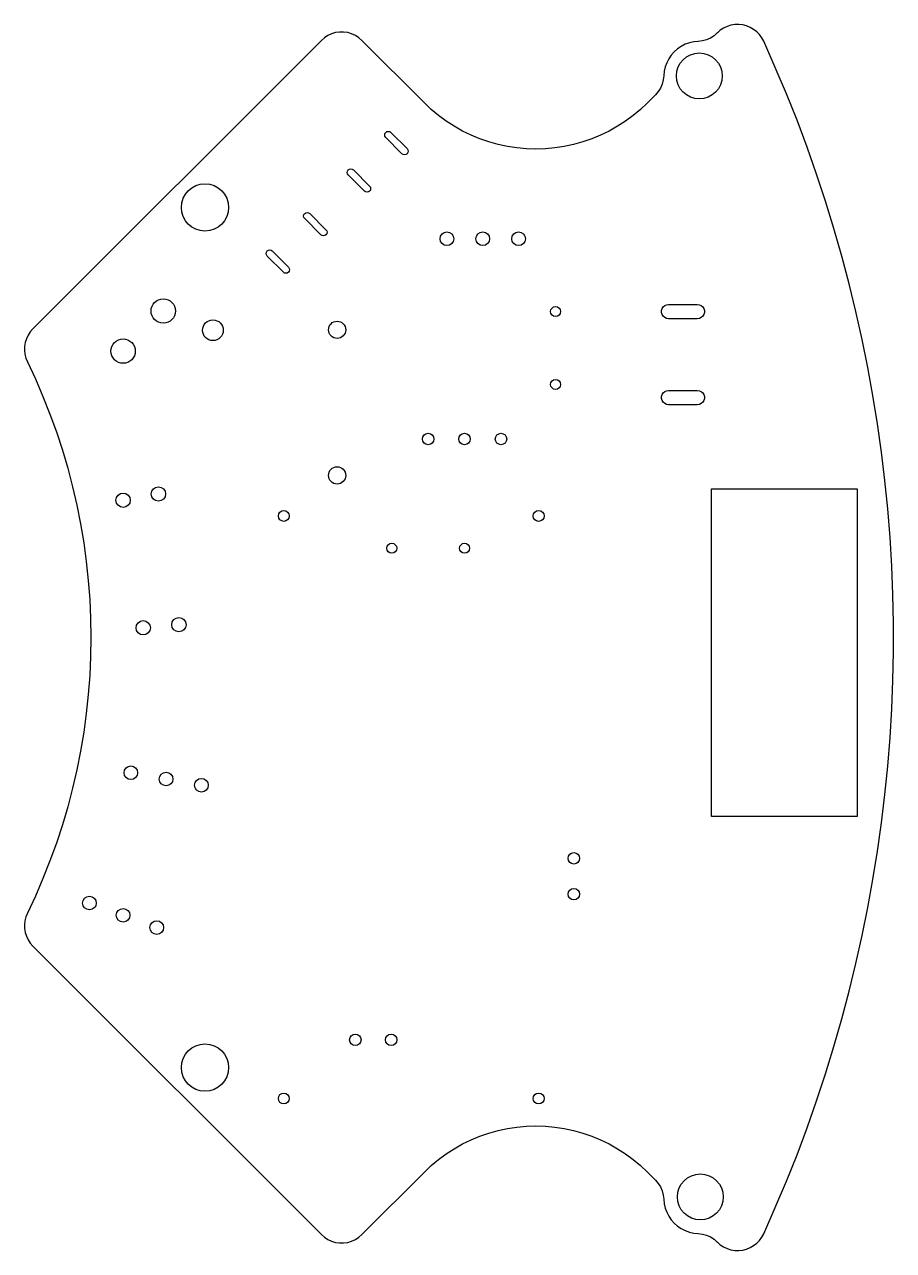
# Model space of a CAD drawing. Header units: millimetres. Extents: x -150.1 to -89.5, y 33.6 to 119.1.
import ezdxf

# ---------------------------------------------------------------- set-up
doc = ezdxf.new("R2010")
doc.units = ezdxf.units.MM
doc.layers.get('0').update_dxf_attribs({"linetype": 'CONTINUOUS'})

msp = doc.modelspace()

# ---------------------------------------------------------------- linework, layer by layer
for points in [[(-100.795233, 33.61486), (-100.523916, 33.56942), (-100.248931, 33.561641), (-99.975479, 33.591669), (-99.708735, 33.658937), (-99.453744, 33.762172), (-99.215332, 33.89942), (-98.998008, 34.068086), (-98.805885, 34.264977), (-98.642597, 34.486369), (-98.511234, 34.728074), (-97.699457, 36.550718), (-96.924206, 38.389195), (-96.18579, 40.242773), (-95.484502, 42.110716), (-94.820622, 43.992278), (-94.194415, 45.88671), (-93.606128, 47.79326), (-93.055997, 49.711167), (-92.544241, 51.639669), (-92.071063, 53.577996), (-91.636652, 55.525379), (-91.241181, 57.481041), (-90.884806, 59.444204), (-90.567671, 61.414087), (-90.2899, 63.389904), (-90.051606, 65.370871), (-89.852882, 67.356197), (-89.693808, 69.345093), (-89.574447, 71.336767), (-89.494846, 73.330426), (-89.455038, 75.325276), (-89.455038, 77.320524), (-89.494846, 79.315374), (-89.574447, 81.309033), (-89.693808, 83.300707), (-89.852882, 85.289603), (-90.051606, 87.274929), (-90.2899, 89.255896), (-90.567671, 91.231713), (-90.884806, 93.201596), (-91.241181, 95.164759), (-91.636652, 97.120421), (-92.071063, 99.067804), (-92.544241, 101.006131), (-93.055997, 102.934633), (-93.606128, 104.85254), (-94.194415, 106.75909), (-94.820622, 108.653522), (-95.484502, 110.535084), (-96.18579, 112.403027), (-96.924206, 114.256605), (-97.699457, 116.095082), (-98.511234, 117.917726), (-98.642576, 118.159444), (-98.805866, 118.38084), (-98.997991, 118.577734), (-99.215318, 118.746401), (-99.453733, 118.883651), (-99.708727, 118.986887), (-99.975474, 119.054156), (-100.24893, 119.084184), (-100.523918, 119.076405), (-100.795239, 119.030965), (-101.057757, 118.948723), (-101.306506, 118.831236), (-101.536781, 118.680727), (-101.744224, 118.500043), (-101.750291, 118.493977), (-101.97606, 118.299584), (-102.228203, 118.14089), (-102.501124, 118.021412), (-102.788764, 117.943802), (-103.084742, 117.909782), (-103.393566, 117.878238), (-103.696089, 117.808599), (-103.987648, 117.702002), (-104.263748, 117.560092), (-104.520132, 117.385056), (-104.752845, 117.179595), (-104.9583, 116.946876), (-105.133328, 116.690488), (-105.27523, 116.414384), (-105.381819, 116.122821), (-105.45145, 115.820296), (-105.48305, 115.511474), (-105.51707, 115.215494), (-105.594672, 114.927851), (-105.714149, 114.65493), (-105.872847, 114.402788), (-106.067245, 114.177022), (-106.626894, 113.617374), (-107.11072, 113.161931), (-107.621161, 112.736531), (-108.156357, 112.342726), (-108.714353, 111.981955), (-109.293114, 111.655532), (-109.890528, 111.36465), (-110.504415, 111.11037), (-111.132535, 110.893619), (-111.772596, 110.715188), (-112.422263, 110.575729), (-113.079165, 110.475751), (-113.740905, 110.415617), (-114.405069, 110.395548), (-115.069232, 110.415617), (-115.730972, 110.475751), (-116.387874, 110.575729), (-117.037541, 110.715188), (-117.677602, 110.893619), (-118.305722, 111.11037), (-118.919609, 111.36465), (-119.517023, 111.655532), (-120.095785, 111.981954), (-120.653781, 112.342726), (-121.188976, 112.73653), (-121.699418, 113.16193), (-122.183243, 113.617374), (-126.542208, 117.976338), (-126.757867, 118.163207), (-126.997924, 118.317482), (-127.257493, 118.436024), (-127.531291, 118.516418), (-127.813743, 118.557029), (-128.0991, 118.557029), (-128.381552, 118.516419), (-128.65535, 118.436024), (-128.91492, 118.317483), (-129.154977, 118.163207), (-129.370635, 117.976338), (-149.495201, 97.851773), (-149.675782, 97.644519), (-149.826218, 97.414446), (-149.943684, 97.165918), (-150.025961, 96.90363), (-150.071493, 96.632537), (-150.079422, 96.357761), (-150.049597, 96.084494), (-149.982582, 95.817897), (-149.879643, 95.563009), (-149.317245, 94.36055), (-148.791376, 93.141673), (-148.302517, 91.907487), (-147.851111, 90.659116), (-147.437569, 89.397695), (-147.062268, 88.124373), (-146.72555, 86.840309), (-146.427721, 85.546672), (-146.169052, 84.24464), (-145.949778, 82.935396), (-145.7701, 81.620134), (-145.63018, 80.30005), (-145.530146, 78.976347), (-145.470089, 77.650227), (-145.450064, 76.3229), (-145.470089, 74.995573), (-145.530146, 73.669453), (-145.63018, 72.34575), (-145.7701, 71.025666), (-145.949778, 69.710404), (-146.169052, 68.40116), (-146.427721, 67.099128), (-146.72555, 65.805491), (-147.062268, 64.521427), (-147.437569, 63.248105), (-147.851111, 61.986684), (-148.302517, 60.738313), (-148.791376, 59.504127), (-149.317245, 58.28525), (-149.879643, 57.082791), (-149.982536, 56.827887), (-150.049546, 56.561296), (-150.079368, 56.288035), (-150.07144, 56.013266), (-150.02591, 55.742179), (-149.943639, 55.479896), (-149.82618, 55.231371), (-149.675754, 55.001299), (-149.495201, 54.794027), (-129.370635, 34.669462), (-129.154977, 34.482592), (-128.91492, 34.328317), (-128.65535, 34.209775), (-128.381552, 34.129381), (-128.0991, 34.08877), (-127.813743, 34.08877), (-127.531291, 34.129381), (-127.257493, 34.209775), (-126.997923, 34.328317), (-126.757866, 34.482593), (-126.542208, 34.669462), (-122.183243, 39.028426), (-121.699418, 39.48387), (-121.188977, 39.90927), (-120.653781, 40.303075), (-120.095785, 40.663846), (-119.517024, 40.990269), (-118.91961, 41.281151), (-118.305723, 41.535431), (-117.677602, 41.752182), (-117.037541, 41.930612), (-116.387874, 42.070071), (-115.730972, 42.17005), (-115.069232, 42.230184), (-114.405069, 42.250252), (-113.740905, 42.230184), (-113.079165, 42.17005), (-112.422263, 42.070071), (-111.772596, 41.930612), (-111.132535, 41.752182), (-110.504415, 41.535431), (-109.890528, 41.28115), (-109.293114, 40.990268), (-108.714352, 40.663846), (-108.156356, 40.303074), (-107.621161, 39.90927), (-107.110719, 39.48387), (-106.626894, 39.028426), (-106.067245, 38.468778), (-105.872848, 38.243015), (-105.714161, 37.990866), (-105.594687, 37.717944), (-105.517076, 37.430303), (-105.48305, 37.134326), (-105.451364, 36.825523), (-105.381719, 36.523016), (-105.275122, 36.231471), (-105.133218, 35.955384), (-104.958193, 35.699011), (-104.752746, 35.466304), (-104.520045, 35.260851), (-104.263676, 35.085819), (-103.987593, 34.943906), (-103.696052, 34.837301), (-103.393547, 34.767647), (-103.084742, 34.736018), (-102.788765, 34.701992), (-102.501125, 34.624382), (-102.228206, 34.504905), (-101.976063, 34.346212), (-101.750291, 34.151823), (-101.744224, 34.145757), (-101.536765, 33.965093), (-101.306494, 33.814586), (-101.057747, 33.697101)], [(-124.93008, 111.286588), (-124.949111, 111.382259), (-124.93008, 111.47793), (-124.875887, 111.559036), (-124.794781, 111.613229), (-124.69911, 111.63226), (-124.603439, 111.613229), (-124.522333, 111.559036), (-123.390963, 110.427666), (-123.33677, 110.34656), (-123.31774, 110.250889), (-123.33677, 110.155218), (-123.390963, 110.074112), (-123.472069, 110.019919), (-123.56774, 110.000889), (-123.663411, 110.019919), (-123.744517, 110.074112), (-124.875887, 111.205482)], [(-127.546375, 108.670293), (-127.565406, 108.765964), (-127.546375, 108.861635), (-127.492182, 108.942741), (-127.411076, 108.996934), (-127.315405, 109.015965), (-127.219734, 108.996934), (-127.138628, 108.942741), (-126.007258, 107.811371), (-125.953065, 107.730265), (-125.934035, 107.634594), (-125.953065, 107.538923), (-126.007258, 107.457817), (-126.088364, 107.403624), (-126.184035, 107.384594), (-126.279706, 107.403624), (-126.360812, 107.457817), (-127.492182, 108.589187)], [(-130.586934, 105.629734), (-130.605965, 105.725405), (-130.586934, 105.821076), (-130.532741, 105.902182), (-130.451635, 105.956375), (-130.355964, 105.975406), (-130.260293, 105.956375), (-130.179187, 105.902182), (-129.047817, 104.770812), (-128.993624, 104.689706), (-128.974594, 104.594035), (-128.993624, 104.498364), (-129.047817, 104.417258), (-129.128923, 104.363065), (-129.224594, 104.344035), (-129.320265, 104.363065), (-129.401371, 104.417258), (-130.532741, 105.548628)], [(-133.203229, 103.013439), (-133.22226, 103.10911), (-133.203229, 103.204781), (-133.149036, 103.285887), (-133.06793, 103.34008), (-132.972259, 103.359111), (-132.876588, 103.34008), (-132.795482, 103.285887), (-131.664112, 102.154517), (-131.609919, 102.073411), (-131.590889, 101.97774), (-131.609919, 101.882069), (-131.664112, 101.800963), (-131.745218, 101.74677), (-131.840889, 101.72774), (-131.93656, 101.74677), (-132.017666, 101.800963), (-133.149036, 102.932333)], [(-105.280866, 98.580254), (-105.41032, 98.639373), (-105.517875, 98.73257), (-105.594816, 98.852292), (-105.634911, 98.988843), (-105.634911, 99.131157), (-105.594816, 99.267708), (-105.517875, 99.38743), (-105.41032, 99.480627), (-105.280866, 99.539746), (-105.14, 99.56), (-103.14, 99.56), (-102.999134, 99.539746), (-102.86968, 99.480627), (-102.762125, 99.38743), (-102.685184, 99.267708), (-102.645089, 99.131157), (-102.645089, 98.988843), (-102.685184, 98.852292), (-102.762125, 98.73257), (-102.86968, 98.639373), (-102.999134, 98.580254), (-103.14, 98.56), (-105.14, 98.56)], [(-105.280866, 92.580254), (-105.41032, 92.639373), (-105.517875, 92.73257), (-105.594816, 92.852292), (-105.634911, 92.988843), (-105.634911, 93.131157), (-105.594816, 93.267708), (-105.517875, 93.38743), (-105.41032, 93.480627), (-105.280866, 93.539746), (-105.14, 93.56), (-103.14, 93.56), (-102.999134, 93.539746), (-102.86968, 93.480627), (-102.762125, 93.38743), (-102.685184, 93.267708), (-102.645089, 93.131157), (-102.645089, 92.988843), (-102.685184, 92.852292), (-102.762125, 92.73257), (-102.86968, 92.639373), (-102.999134, 92.580254), (-103.14, 92.56), (-105.14, 92.56)], [(-91.98, 63.828367), (-102.14, 63.828367), (-102.14, 86.688367), (-91.98, 86.688367)]]:
    msp.add_lwpolyline(points, close=True)
for centre, radius in [((-103, 115.5), 1.6), ((-137.48854, 106.3229), 1.65), ((-120.61, 104.14), 0.475), ((-118.11, 104.14), 0.475), ((-115.61, 104.14), 0.475), ((-140.399857, 99.100143), 0.85), ((-113.03, 99.06), 0.35), ((-136.935034, 97.75664), 0.725), ((-128.27, 97.79), 0.6), ((-143.2, 96.3), 0.85), ((-113.03, 93.98), 0.35), ((-121.92, 90.17), 0.4), ((-119.38, 90.17), 0.4), ((-116.84, 90.17), 0.4), ((-128.27, 87.63), 0.6), ((-143.2, 85.9), 0.5), ((-140.737981, 86.33412), 0.5), ((-131.99, 84.804), 0.381), ((-114.21, 84.804), 0.381), ((-124.46, 82.55), 0.35), ((-119.38, 82.55), 0.35), ((-141.8, 77), 0.5), ((-139.309513, 77.217889), 0.5), ((-142.66202, 66.884121), 0.475), ((-140.2, 66.45), 0.475), ((-137.737981, 66.01588), 0.475), ((-111.76, 60.92), 0.4), ((-145.55, 57.8), 0.475), ((-111.76, 58.42), 0.4), ((-143.200769, 56.944949), 0.475), ((-140.851537, 56.089899), 0.475), ((-137.48854, 46.3229), 1.65), ((-127, 48.26), 0.4), ((-124.5, 48.26), 0.4), ((-131.99, 44.164), 0.381), ((-114.21, 44.164), 0.381), ((-102.93, 37.3), 1.6)]:
    msp.add_circle(centre, radius)

doc.saveas('drawing.dxf')
